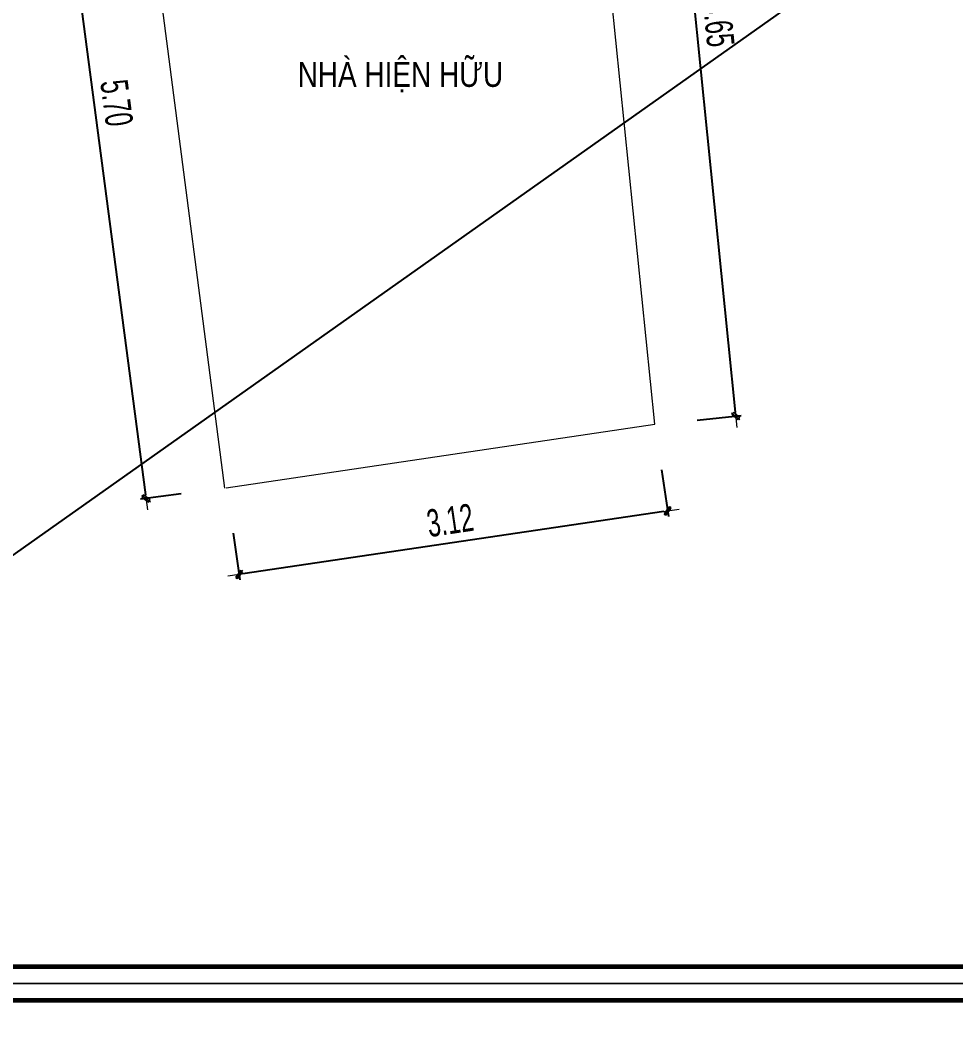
# Model space of a CAD drawing. Header units: millimetres. Extents: x 480521 to 6014615, y -961280 to 187869.
# Drawn here: x 735417 to 742150, y 24128 to 31415 of the extents above; entities that cross this region are included whole.
import ezdxf
from ezdxf.enums import TextEntityAlignment as Align

# ---------------------------------------------------------------- set-up
doc = ezdxf.new("R2010")
doc.units = ezdxf.units.MM
doc.header["$LTSCALE"] = 600
doc.header["$MEASUREMENT"] = 0
doc.layers.get('0').update_dxf_attribs({"lineweight": 0})
doc.layers.get('Defpoints').update_dxf_attribs({"lineweight": 0})
for name, color, linetype, lineweight in [('dim', 144, 'Continuous', 13), ('Khungten_LCDI', 7, 'Continuous', 25), ('LC Dim', 8, 'Continuous', 18), ('LC Net thay', 7, 'Continuous', 25), ('LC Text1', 3, 'Continuous', 20), ('LC Text2', 7, 'Continuous', 25)]:
    doc.layers.add(name, color=color, linetype=linetype, lineweight=lineweight)
doc.layers.add('KCS_Plotter', color=11, linetype='Continuous', plot=False)
doc.styles.add('HOATBIF', font='hoatbif.shx', dxfattribs={"width": 0.65})
doc.styles.add('Khungten', font='VHAVAN.TTF', dxfattribs={"width": 0.9, "height": 5000})
doc.styles.add('LC 1', font='VHAVANB.TTF')
doc.styles.add('T2', font='VHARIAL.TTF', dxfattribs={"width": 0.8})
doc.styles.add('Title', font='VHBLACK.TTF')
doc.dimstyles.new('1-100 (1-60)', dxfattribs={"dimscale": 79, "dimtxt": 2.5, "dimasz": 0.35, "dimexe": 0.5, "dimexo": 0, "dimgap": 0.8, "dimtad": 1, "dimdec": 0, "dimzin": 0, "dimdsep": 46, "dimtxsty": 'HOATBIF', "dimblk1": 'DOT', "dimblk2": 'DOT', "dimsah": 1, "dimcen": -1, "dimdle": 1, "dimclrd": 256, "dimclre": 256, "dimclrt": 4, "dimadec": 3, "dimazin": 2, "dimtfac": 0.333333, "dimtdec": 0, "dimtix": 1, "dimtmove": 2, "dimatfit": 3, "dimldrblk": 'DOT', "dimfxl": 1, "dimtvp": 0.833333, "dimtolj": 1, "dimtzin": 0, "dimarcsym": 0})

# ---------------------------------------------------------------- blocks, each defined once
blk = doc.blocks.new('lcdi fix')
at = {"layer": 'Defpoints', "lineweight": 0}
blk.add_lwpolyline([(-1200, -14850), (-1200, 14850), (40800, 14850), (40800, -14850)], close=True, dxfattribs=at)
at = {"layer": 'Khungten_LCDI', "color": 5, "lineweight": 60}
blk.add_lwpolyline([(0, -14650), (0, 14650), (40600, 14650), (40600, -14650)], close=True, dxfattribs=at)
at = {"color": 7, "style": 'Khungten', "width": 0.8}
for tag, p in [('REVISION', (39499, -10746)), ('NGAYHT', (39546, -11609))]:
    blk.add_attdef(tag, text='', height=200, dxfattribs=at).set_placement(p, align=Align.CENTER)
at = {"layer": 'LC Text1', "color": 3, "style": 'LC 1', "width": 1.834006}
for tag, p, p2 in [('TENBANVE1', (36913, -8886), (40339, -8886)), ('TENBANVE2', (36913, -9562), (40339, -9562))]:
    blk.add_attdef(tag, text='', height=250, dxfattribs=at).set_placement(p, p2, align=Align.FIT)
at = {"layer": 'LC Text1', "style": 'Title', "width": 0.7}
blk.add_attdef('SOBANVE', text='', height=250, dxfattribs=at).set_placement((39562, -13896), align=Align.CENTER)
blk = doc.blocks.new('DOT')
at = {"layer": 'dim'}
for p, q in [((-3, 0), (3, 0)), ((-1, -1), (1, 1))]:
    blk.add_line(p, q, dxfattribs=at)
blk.add_lwpolyline([(0.5, 1), (-1, -0.5), (-0.5, -1), (1, 0.5)], close=True, dxfattribs=at)
blk = doc.blocks.new('*D160')
at = {"layer": 'Defpoints', "color": 0, "transparency": 16777216}
for p in [(735831.4, 33658.5), (736576.2, 28006.3), (736322.3, 27972.9)]:
    blk.add_point(p, dxfattribs=at)
at = {"layer": 'LC Dim', "lineweight": -2, "transparency": 16777216}
for p, q in [((735831.4, 33658.5), (735538.4, 33619.9)), ((735581.1, 33597.6), (736318.7, 28000.3)), ((736576.2, 28006.3), (736283.2, 27967.7))]:
    blk.add_line(p, q, dxfattribs=at)
at = {"layer": 'LC Dim', "lineweight": -2, "transparency": 16777216, "xscale": 27.65, "yscale": 27.65, "zscale": 27.65}
for p, rotation in [((735577.5, 33625), 97.50684488071934), ((736322.3, 27972.9), 277.5068448807194)]:
    blk.add_blockref('DOT', p, dxfattribs=dict(at, rotation=rotation))
at = {"layer": 'LC Dim', "color": 4, "transparency": 16777216, "insert": (736110.5, 30820.1), "char_height": 197.5, "attachment_point": 5, "rotation": 277.50684, "style": 'HOATBIF'}
blk.add_mtext('\\A1;5.70', dxfattribs=at)
blk = doc.blocks.new('_Dot')
at = {"color": 0, "linetype": 'ByBlock', "lineweight": -2}
blk.add_line((-0.5, 0), (-1, 0), dxfattribs=at)
at = {"color": 0, "linetype": 'ByBlock', "const_width": 0.5}
blk.add_lwpolyline([(-0.25, 0, 1), (0.25, 0, 1)], format="xyb", close=True, dxfattribs=at)
blk = doc.blocks.new('*D162')
at = {"layer": 'Defpoints', "color": 0, "transparency": 16777216}
for p in [(739721.8, 34155.3), (740566.5, 28566.1), (740290.2, 28538.1)]:
    blk.add_point(p, dxfattribs=at)
at = {"layer": 'LC Dim', "lineweight": -2, "transparency": 16777216}
for p, q in [((739721.8, 34155.3), (740037.4, 34187.2)), ((740000.9, 34155.7), (740563.7, 28593.6)), ((740290.2, 28538.1), (740605.8, 28570))]:
    blk.add_line(p, q, dxfattribs=at)
at = {"layer": 'LC Dim', "lineweight": -2, "transparency": 16777216, "xscale": 27.65, "yscale": 27.65, "zscale": 27.65}
for p, rotation in [((739998.1, 34183.3), 95.7783395041786), ((740566.5, 28566.1), 275.7783395041786)]:
    blk.add_blockref('DOT', p, dxfattribs=dict(at, rotation=rotation))
at = {"layer": 'LC Dim', "color": 4, "transparency": 16777216, "insert": (740443.4, 31391), "char_height": 197.5, "attachment_point": 5, "rotation": 275.77834, "style": 'HOATBIF'}
blk.add_mtext('\\A1;5.65', dxfattribs=at)
blk = doc.blocks.new('*D163')
at = {"layer": 'Defpoints', "color": 0, "transparency": 16777216}
for p in [(740032.5, 28180.6), (736948.3, 27722.7), (736992.4, 27425.9)]:
    blk.add_point(p, dxfattribs=at)
at = {"layer": 'LC Dim', "lineweight": -2, "transparency": 16777216}
for p, q in [((740032.5, 28180.6), (740082.4, 27844.8)), ((740049.2, 27879.8), (737019.8, 27429.9)), ((736948.3, 27722.7), (736998.2, 27386.8))]:
    blk.add_line(p, q, dxfattribs=at)
at = {"layer": 'LC Dim', "lineweight": -2, "transparency": 16777216, "xscale": 27.65, "yscale": 27.65, "zscale": 27.65}
for p, rotation in [((740076.6, 27883.8), 8.445907031307032), ((736992.4, 27425.9), 188.445907031307)]:
    blk.add_blockref('DOT', p, dxfattribs=dict(at, rotation=rotation))
at = {"layer": 'LC Dim', "color": 4, "transparency": 16777216, "insert": (738510.7, 27815), "char_height": 197.5, "attachment_point": 5, "rotation": 8.44591, "style": 'HOATBIF'}
blk.add_mtext('\\A1;3.12', dxfattribs=at)

msp = doc.modelspace()

# ---------------------------------------------------------------- linework, layer by layer
at = {"layer": 'LC Net thay', "color": 7, "linetype": 'Continuous', "lineweight": 0}
for p, q in [((739984.04, 28507.122), (739415.613, 34124.313)), ((736888.637, 28047.498), (736150.262, 33736.553)), ((736899.853, 28049.163), (739984.04, 28507.122))]:
    msp.add_line(p, q, dxfattribs=at)

# ---------------------------------------------------------------- block references
at = {"layer": 'LC Net thay', "xscale": 0.6000000155618168, "yscale": 0.6000000155618168, "zscale": 0.6000000155618168}
for p in [(731724.637, 33393.589), (731724.637, 15573.588)]:
    msp.add_blockref('lcdi fix', p, dxfattribs=at)

# ---------------------------------------------------------------- dimensions: what is measured, and where the dimension line sits
at = {"layer": 'LC Dim'}
for base, p1, p2, angle, picture, middle in [((740566.508, 28566.064), (739721.77, 34155.294), (740290.198, 28538.103), 95.7783395, '*D162', (740443.421, 31390.965)), ((736322.332, 27972.874), (735831.356, 33658.475), (736576.163, 28006.322), 97.5068449, '*D160', (736110.491, 30820.108))]:
    dim = msp.add_linear_dim(base=base, p1=p1, p2=p2, angle=angle, dimstyle='1-100 (1-60)', override={"dimdec": 2, "dimlfac": 0.001}, dxfattribs=at)
    dim.commit()
    dim.dimension.update_dxf_attribs({"geometry": picture, "text_midpoint": middle})
dim = msp.add_aligned_dim(p1=(740032.518, 28180.641), p2=(736948.331, 27722.683), distance=300.06, dimstyle='1-100 (1-60)', override={"dimdec": 2, "dimlfac": 0.001}, dxfattribs=at)
dim.commit()
dim.dimension.update_dxf_attribs({"geometry": '*D163', "text_midpoint": (738510.709, 27815.05)})

# ---------------------------------------------------------------- next in the draw order: texts
at = {"layer": 'LC Text2', "insert": (737413.575, 31115.853), "char_height": 180, "width": 1438.55853, "attachment_point": 1, "style": 'T2', "bg_fill": 3, "box_fill_scale": 1.5, "bg_fill_color": 256, "bg_fill_transparency": 0}
msp.add_mtext('nhµ hiÖn h÷u', dxfattribs=at)

# ---------------------------------------------------------------- next in the draw order: linework, layer by layer
at = {"layer": 'KCS_Plotter'}
msp.add_line((731004.637, 24483.589), (756204.637, 42303.589), dxfattribs=at)

doc.saveas('drawing.dxf')
